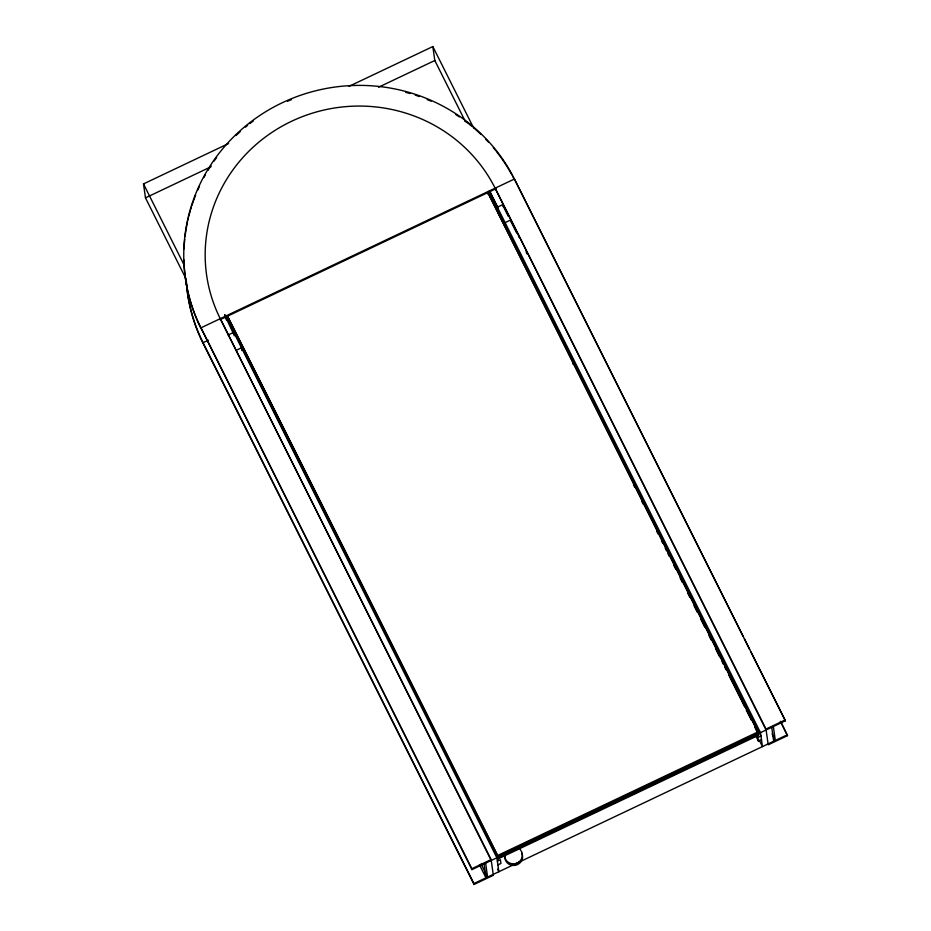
<?xml version="1.0" encoding="UTF-8"?>
<svg xmlns="http://www.w3.org/2000/svg" width="931" height="931" viewBox="0 0 931 931"><rect width="100%" height="100%" fill="white"/><g stroke="black" fill="none" stroke-linecap="round" stroke-linejoin="round"><path stroke-width="1.4" d="M185.839 278.474L145.48 197.861L143.502 183.907L228.595 143.514M349.044 86.327L432.834 46.55L473.856 128.455M145.48 197.861L210.941 166.789M378.51 87.235L434.812 60.503L432.834 46.55M220.007 319.74L496.176 188.632M225.488 318.879L228.118 317.634M487.984 194.253L490.602 193.008M226.489 320.287L229.119 319.042M208.311 340.187L203.074 342.678L203.191 343.551L474.054 884.45L493.349 875.291L491.114 859.569L220.263 318.681A152.637 147.261 -8.1 0 1 291.519 121.298A152.637 147.261 -8.1 0 1 495.129 188.19L765.98 729.078L768.215 744.8L787.498 735.641L780.865 721.758M228.118 335.02L233.751 332.344L234.24 335.835M235.857 350.463L241.49 347.798L241.885 350.591M754.552 726.564L758.579 735.246L498.178 858.871L497.701 855.473L758.102 731.847L488.019 192.508M471.959 869.612L200.968 327.828A174.062 167.917 -8.1 0 1 282.233 102.759A174.062 167.917 -8.1 0 1 514.412 179.031L785.403 720.803L471.959 869.612L471.831 868.728L491.114 859.569M758.102 731.847L758.23 732.732L497.829 856.357L227.746 317.005M765.98 729.078L785.275 719.919M758.462 734.361L498.062 857.986L227.967 318.635A144.608 139.51 -8.1 0 1 226.966 316.587M497.352 861.175L500.401 859.732L500.936 863.456L497.876 864.899M761.488 739.749L758.439 741.204L757.915 737.48L760.964 736.025L490.102 195.138A146.388 141.233 -8.1 0 0 489.054 193.078M474.054 884.45L473.926 883.566L787.37 734.757M743.078 636.292L514.412 179.031L200.968 327.828L471.831 868.728M744.381 638.899L749.583 649.291M750.886 651.898L785.403 720.803M780.341 721.339L787.498 735.641M434.812 60.503L465.407 121.612M772.067 733.989L775.314 740.482L773.347 726.529M766.108 729.962L495.129 188.19M503.217 206.158L508.384 216.458M511.608 222.893L516.763 233.192M497.689 207.043L489.95 191.588L490.172 193.217A146.749 141.57 -8.1 0 0 489.112 191.146M498.027 211.849L505.766 227.304M488.147 193.392L758.23 732.732M633.499 484.83L634.802 487.437M641.901 501.6L643.193 504.195M656.809 531.392L658.112 533.975L657.88 532.346M661.487 540.725L662.791 543.32M665.2 548.138L666.491 550.721M667.993 553.712L669.296 556.319M673.59 564.884L675.801 569.307M680.072 577.837L682.318 582.306M687.52 592.71L689.801 597.26M694.026 605.697L697.284 612.202M700.531 618.696L704.72 627.052M708.991 635.594L711.203 640.004M715.508 648.593L719.628 656.832M722.014 661.58L723.317 664.187M724.818 667.19L726.122 669.785M728.519 674.579L734.547 686.624M735.025 687.578L741.029 699.577M741.542 700.577L744.788 707.071M746.208 709.899L751.294 720.07M756.612 734.885L757.915 737.48M759.207 740.098L762.454 746.592L760.487 732.639L489.625 191.739L490.451 197.616M755.832 736.002L758.439 741.204M497.701 855.473L227.618 316.121L228.095 319.519L498.178 858.871M497.55 869.147L498.841 871.742L496.875 857.788L226.012 316.889A146.388 141.233 -8.1 0 1 224.988 314.806M491.242 860.453L220.263 318.681M143.502 183.907L184.513 265.812M481.094 864.096L487.588 877.083L485.621 863.13M479.477 864.841L485.982 877.84L484.015 863.887M473.926 883.566L203.074 342.678A174.062 167.917 -8.1 0 1 186.13 279.347M771.741 727.297L773.708 741.251M742.752 701.834L742.985 703.452M742.158 740.366L742.379 741.995M726.075 748L726.308 749.63M573.007 362.869L573.24 364.498M526.201 250.893L526.597 253.674M518.462 235.438L518.695 237.056M511.061 222.3L510.723 219.984L505.102 222.649L505.894 228.235M503.322 206.857L502.984 204.529L497.363 207.194L498.155 212.78M529.972 841.1L530.205 842.73M513.9 848.723L514.133 850.352M482.351 825.448L482.584 827.077M412.957 686.88L413.189 688.509M397.479 655.971L397.712 657.6M328.084 517.403L328.317 519.033M312.607 486.494L312.839 488.123M243.224 347.915L243.445 349.544M233.658 334.124L225.686 317.04A146.749 141.57 -8.1 0 1 224.662 314.957M201.096 328.713A174.062 167.917 -8.1 0 1 183.919 259.9M184.035 248.903A174.062 167.917 -8.1 0 1 184.734 239.302M185.048 236.567A174.062 167.917 -8.1 0 1 187.55 221.613M187.841 220.275A174.062 167.917 -8.1 0 1 188.469 217.586M188.807 216.236A174.062 167.917 -8.1 0 1 190.238 210.906M190.622 209.58A174.062 167.917 -8.1 0 1 191.437 206.938M191.856 205.611A174.062 167.917 -8.1 0 1 193.183 201.69M193.648 200.386A174.062 167.917 -8.1 0 1 195.615 195.207M197.756 190.087A174.062 167.917 -8.1 0 1 199.478 186.293M203.854 177.612A174.062 167.917 -8.1 0 1 205.192 175.179M208.009 170.373A174.062 167.917 -8.1 0 1 210.976 165.648M214.107 161.028A174.062 167.917 -8.1 0 1 216.562 157.618M235.985 135.554A174.062 167.917 -8.1 0 1 240.117 131.725M245.458 127.128A174.062 167.917 -8.1 0 1 247.646 125.348M249.857 123.602A174.062 167.917 -8.1 0 1 253.244 121.053M287.528 101.281A174.062 167.917 -8.1 0 1 291.461 99.629M405.788 92.332A174.062 167.917 -8.1 0 1 409.884 93.484M415.284 95.16A174.062 167.917 -8.1 0 1 419.299 96.533M427.201 99.559A174.062 167.917 -8.1 0 1 431.1 101.211M455.818 114.548A174.062 167.917 -8.1 0 1 459.309 116.875M465 120.949A174.062 167.917 -8.1 0 1 471.598 126.116M474.787 128.827A174.062 167.917 -8.1 0 1 480.966 134.46M485.889 139.382A174.062 167.917 -8.1 0 1 488.74 142.42M493.314 147.645A174.062 167.917 -8.1 0 1 495.944 150.857M496.805 151.951A174.062 167.917 -8.1 0 1 511.98 175.028M512.644 176.238A174.062 167.917 -8.1 0 1 513.912 178.682M203.191 343.551A174.062 167.917 -8.1 0 1 186.247 280.231M228.095 319.519A144.608 139.51 -8.1 0 1 227.094 317.471M499.249 214.793A8.926 0.722 64.6 0 1 502.903 221.648M520.22 849.549A8.926 8.612 -8.1 0 1 516.251 863.398A8.926 8.612 -8.1 0 1 504.567 854.681M521.732 853.052A8.926 8.612 -8.1 0 1 515.343 865.318A8.926 8.612 -8.1 0 1 504.8 856.299"/></g></svg>
